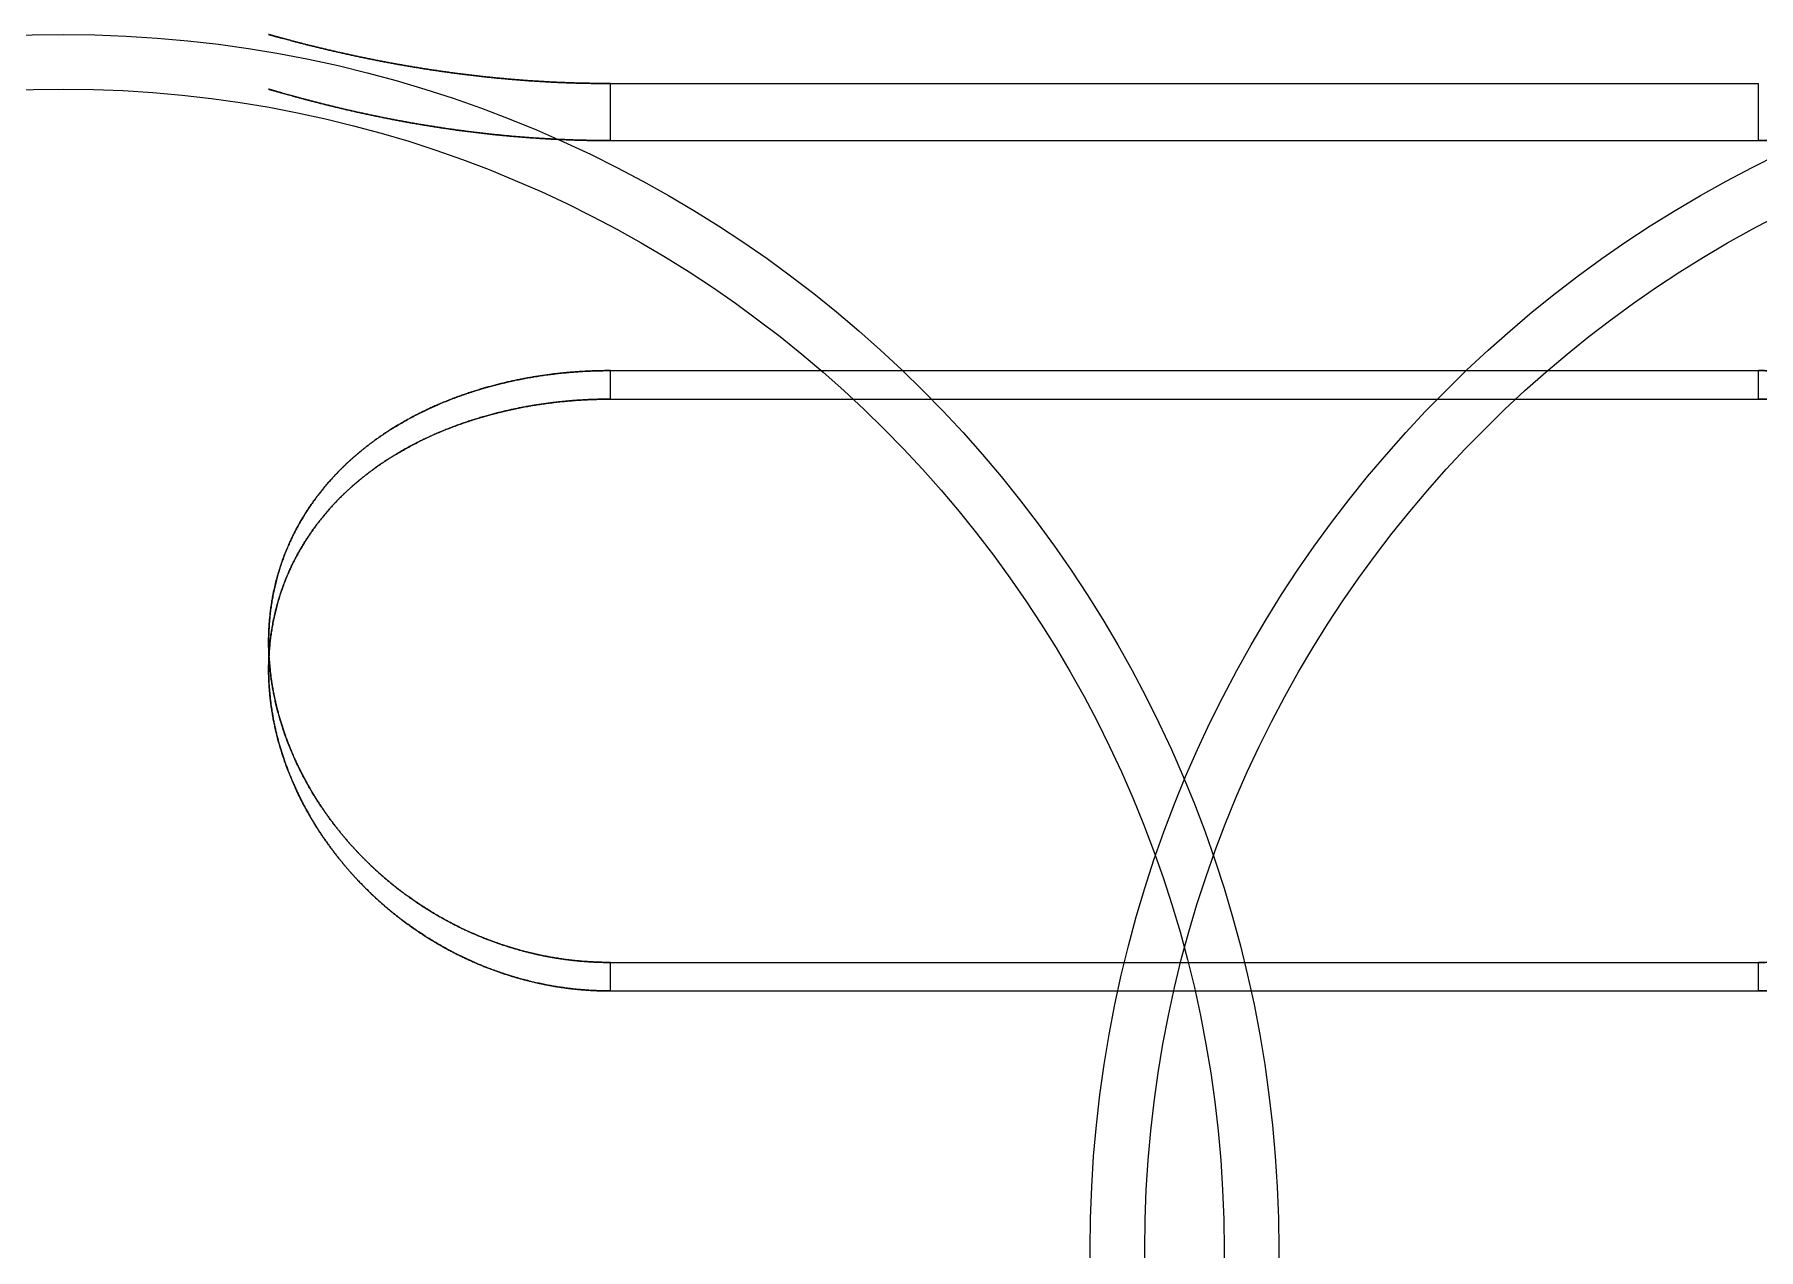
# Model space of a CAD drawing. Header units: millimetres. Extents: x -123 to 47, y -44 to 44.
# Drawn here: x -80.1 to -17, y 0 to 44.5 of the extents above; entities that cross this region are included whole.
import ezdxf

# ---------------------------------------------------------------- set-up
doc = ezdxf.new("R2010")
doc.units = ezdxf.units.MM

msp = doc.modelspace()

# ---------------------------------------------------------------- linework, layer by layer
for p, q in [((-59, 42.656, -12.5), (-17, 42.656, -12.5)), ((-59, 42.656, 12.5), (-17, 42.656, 12.5)), ((-59, 40.568, -12.5), (-59, 42.656, -12.5)), ((-59, 40.568, 12.5), (-59, 42.656, 12.5)), ((-59, 42.656, -12.5), (-17, 42.656, -12.5)), ((-59, 40.568, -12.5), (-59, 42.656, -12.5)), ((-59, 40.568, 12.5), (-59, 42.656, 12.5)), ((-59, 42.656, 12.5), (-17, 42.656, 12.5)), ((-17, 40.568, -12.5), (-17, 42.656, -12.5)), ((-17, 40.568, 12.5), (-17, 42.656, 12.5)), ((-17, 40.568, 12.5), (-17, 42.656, 12.5)), ((-17, 40.568, -12.5), (-17, 42.656, -12.5)), ((-59, 40.568, -12.5), (-17, 40.568, -12.5)), ((-59, 40.568, 12.5), (-17, 40.568, 12.5)), ((-59, 40.568, 12.5), (-17, 40.568, 12.5)), ((-59, 40.568, -12.5), (-17, 40.568, -12.5)), ((-59, 32.153, 30.691), (-17, 32.153, 30.691)), ((-59, 32.153, -30.691), (-17, 32.153, -30.691)), ((-59, 31.109, 28.883), (-59, 32.153, 30.691)), ((-59, 32.153, 30.691), (-17, 32.153, 30.691)), ((-59, 31.109, 28.883), (-59, 32.153, 30.691)), ((-59, 31.109, -28.883), (-59, 32.153, -30.691)), ((-59, 31.109, -28.883), (-59, 32.153, -30.691)), ((-59, 32.153, -30.691), (-17, 32.153, -30.691)), ((-17, 31.109, 28.883), (-17, 32.153, 30.691)), ((-17, 31.109, 28.883), (-17, 32.153, 30.691)), ((-17, 31.109, -28.883), (-17, 32.153, -30.691)), ((-17, 31.109, -28.883), (-17, 32.153, -30.691)), ((-59, 31.109, 28.883), (-17, 31.109, 28.883)), ((-59, 31.109, -28.883), (-17, 31.109, -28.883)), ((-59, 31.109, 28.883), (-17, 31.109, 28.883)), ((-59, 31.109, -28.883), (-17, 31.109, -28.883)), ((-59, 10.503, 43.191), (-17, 10.503, 43.191)), ((-59, 10.503, -43.191), (-17, 10.503, -43.191)), ((-59, 9.459, 41.383), (-59, 10.503, 43.191)), ((-59, 9.459, 41.383), (-59, 10.503, 43.191)), ((-59, 10.503, 43.191), (-17, 10.503, 43.191)), ((-59, 9.459, -41.383), (-59, 10.503, -43.191)), ((-59, 10.503, -43.191), (-17, 10.503, -43.191)), ((-59, 9.459, -41.383), (-59, 10.503, -43.191)), ((-17, 9.459, 41.383), (-17, 10.503, 43.191)), ((-17, 9.459, 41.383), (-17, 10.503, 43.191)), ((-17, 9.459, -41.383), (-17, 10.503, -43.191)), ((-17, 9.459, -41.383), (-17, 10.503, -43.191)), ((-59, 9.459, 41.383), (-17, 9.459, 41.383)), ((-59, 9.459, -41.383), (-17, 9.459, -41.383)), ((-59, 9.459, 41.383), (-17, 9.459, 41.383)), ((-59, 9.459, -41.383), (-17, 9.459, -41.383))]:
    msp.add_line(p, q)
for centre, radius in [((-79, 0), 44.45), ((-79, 0), 44.45), ((3, 0), 44.45), ((3, 0), 44.45), ((-79, 0), 42.45), ((-79, 0), 42.45), ((3, 0), 42.45), ((3, 0), 42.45)]:
    msp.add_circle(centre, radius)
for points, knots in [([(-59, 42.656, -12.5), (-59.943, 42.656, -12.5), (-60.885, 42.68, -12.419), (-61.823, 42.728, -12.256), (-62.751, 42.798, -12.012), (-63.665, 42.89, -11.685), (-64.559, 43.002, -11.272), (-65.426, 43.13, -10.77), (-66.993, 43.393, -9.653), (-67.703, 43.526, -9.055), (-68.381, 43.665, -8.38), (-69.018, 43.807, -7.627), (-69.602, 43.947, -6.793), (-70.122, 44.079, -5.878), (-70.562, 44.194, -4.883), (-71.19, 44.363, -2.92), (-71.408, 44.423, -1.978), (-71.544, 44.462, -0.998), (-71.591, 44.476, 0), (-71.544, 44.462, 0.998), (-71.408, 44.423, 1.978), (-71.19, 44.363, 2.92), (-70.562, 44.194, 4.883), (-70.122, 44.079, 5.878), (-69.602, 43.947, 6.793), (-69.018, 43.807, 7.627), (-68.381, 43.665, 8.38), (-67.703, 43.526, 9.055), (-66.993, 43.393, 9.653), (-65.426, 43.13, 10.77), (-64.559, 43.002, 11.272), (-63.665, 42.89, 11.685), (-62.751, 42.798, 12.012), (-61.823, 42.728, 12.256), (-60.885, 42.68, 12.419), (-59.943, 42.656, 12.5), (-59, 42.656, 12.5)], [0, 0, 0, 0, 0, 0, 0, 0, 0, 0.222151, 0.222151, 0.222151, 0.222151, 0.222151, 0.222151, 0.222151, 0.418548, 0.418548, 0.418548, 0.418548, 0.418548, 0.418548, 0.418548, 0.581474, 0.581474, 0.581474, 0.581474, 0.581474, 0.581474, 0.581474, 0.777861, 0.777861, 0.777861, 0.777861, 0.777861, 0.777861, 0.777861, 1, 1, 1, 1, 1, 1, 1, 1, 1]), ([(-59, 42.656, -12.5), (-59.943, 42.656, -12.5), (-60.885, 42.68, -12.419), (-61.823, 42.728, -12.256), (-62.751, 42.798, -12.012), (-63.665, 42.89, -11.685), (-64.559, 43.002, -11.272), (-65.426, 43.13, -10.77), (-66.993, 43.393, -9.653), (-67.703, 43.526, -9.055), (-68.381, 43.665, -8.38), (-69.018, 43.807, -7.627), (-69.602, 43.947, -6.793), (-70.122, 44.079, -5.878), (-70.562, 44.194, -4.883), (-71.19, 44.363, -2.92), (-71.408, 44.423, -1.978), (-71.544, 44.462, -0.998), (-71.591, 44.476, 0), (-71.544, 44.462, 0.998), (-71.408, 44.423, 1.978), (-71.19, 44.363, 2.92), (-70.562, 44.194, 4.883), (-70.122, 44.079, 5.878), (-69.602, 43.947, 6.793), (-69.018, 43.807, 7.627), (-68.381, 43.665, 8.38), (-67.703, 43.526, 9.055), (-66.993, 43.393, 9.653), (-65.426, 43.13, 10.77), (-64.559, 43.002, 11.272), (-63.665, 42.89, 11.685), (-62.751, 42.798, 12.012), (-61.823, 42.728, 12.256), (-60.885, 42.68, 12.419), (-59.943, 42.656, 12.5), (-59, 42.656, 12.5)], [0, 0, 0, 0, 0, 0, 0, 0, 0, 0.222151, 0.222151, 0.222151, 0.222151, 0.222151, 0.222151, 0.222151, 0.418548, 0.418548, 0.418548, 0.418548, 0.418548, 0.418548, 0.418548, 0.581474, 0.581474, 0.581474, 0.581474, 0.581474, 0.581474, 0.581474, 0.777861, 0.777861, 0.777861, 0.777861, 0.777861, 0.777861, 0.777861, 1, 1, 1, 1, 1, 1, 1, 1, 1]), ([(-59, 40.568, -12.5), (-59.975, 40.568, -12.5), (-60.95, 40.595, -12.413), (-61.919, 40.648, -12.239), (-62.877, 40.728, -11.978), (-63.82, 40.831, -11.628), (-64.74, 40.956, -11.186), (-65.631, 41.098, -10.649), (-67.181, 41.379, -9.491), (-67.857, 41.514, -8.899), (-68.501, 41.656, -8.236), (-69.105, 41.799, -7.5), (-69.661, 41.939, -6.689), (-70.155, 42.07, -5.803), (-70.575, 42.186, -4.842), (-71.19, 42.359, -2.921), (-71.408, 42.422, -1.978), (-71.544, 42.463, -0.999), (-71.591, 42.477, 0), (-71.544, 42.463, 0.999), (-71.408, 42.422, 1.978), (-71.19, 42.359, 2.921), (-70.562, 42.182, 4.883), (-70.121, 42.061, 5.879), (-69.601, 41.923, 6.794), (-69.017, 41.777, 7.627), (-68.381, 41.628, 8.381), (-67.703, 41.481, 9.055), (-66.993, 41.341, 9.653), (-65.427, 41.066, 10.77), (-64.56, 40.931, 11.271), (-63.666, 40.814, 11.684), (-62.752, 40.717, 12.012), (-61.824, 40.643, 12.256), (-60.886, 40.593, 12.419), (-59.944, 40.568, 12.5), (-59, 40.568, 12.5)], [0, 0, 0, 0, 0, 0, 0, 0, 0, 0.229524, 0.229524, 0.229524, 0.229524, 0.229524, 0.229524, 0.229524, 0.418519, 0.418519, 0.418519, 0.418519, 0.418519, 0.418519, 0.418519, 0.581391, 0.581391, 0.581391, 0.581391, 0.581391, 0.581391, 0.581391, 0.777906, 0.777906, 0.777906, 0.777906, 0.777906, 0.777906, 0.777906, 1, 1, 1, 1, 1, 1, 1, 1, 1]), ([(-59, 40.568, -12.5), (-59.975, 40.568, -12.5), (-60.95, 40.595, -12.413), (-61.919, 40.648, -12.239), (-62.877, 40.728, -11.978), (-63.82, 40.831, -11.628), (-64.74, 40.956, -11.186), (-65.631, 41.098, -10.649), (-67.181, 41.379, -9.491), (-67.857, 41.514, -8.899), (-68.501, 41.656, -8.236), (-69.105, 41.799, -7.5), (-69.661, 41.939, -6.689), (-70.155, 42.07, -5.803), (-70.575, 42.186, -4.842), (-71.19, 42.359, -2.921), (-71.408, 42.422, -1.978), (-71.544, 42.463, -0.999), (-71.591, 42.477, 0), (-71.544, 42.463, 0.999), (-71.408, 42.422, 1.978), (-71.19, 42.359, 2.921), (-70.562, 42.182, 4.883), (-70.121, 42.061, 5.879), (-69.601, 41.923, 6.794), (-69.017, 41.777, 7.627), (-68.381, 41.628, 8.381), (-67.703, 41.481, 9.055), (-66.993, 41.341, 9.653), (-65.427, 41.066, 10.77), (-64.56, 40.931, 11.271), (-63.666, 40.814, 11.684), (-62.752, 40.717, 12.012), (-61.824, 40.643, 12.256), (-60.886, 40.593, 12.419), (-59.944, 40.568, 12.5), (-59, 40.568, 12.5)], [0, 0, 0, 0, 0, 0, 0, 0, 0, 0.229524, 0.229524, 0.229524, 0.229524, 0.229524, 0.229524, 0.229524, 0.418519, 0.418519, 0.418519, 0.418519, 0.418519, 0.418519, 0.418519, 0.581391, 0.581391, 0.581391, 0.581391, 0.581391, 0.581391, 0.581391, 0.777906, 0.777906, 0.777906, 0.777906, 0.777906, 0.777906, 0.777906, 1, 1, 1, 1, 1, 1, 1, 1, 1]), ([(-17, 40.568, 12.5), (-16.025, 40.568, 12.5), (-15.05, 40.595, 12.413), (-14.081, 40.648, 12.239), (-13.123, 40.728, 11.978), (-12.18, 40.831, 11.628), (-11.26, 40.956, 11.186), (-10.369, 41.098, 10.649), (-8.819, 41.379, 9.491), (-8.143, 41.514, 8.899), (-7.499, 41.656, 8.236), (-6.895, 41.799, 7.5), (-6.339, 41.939, 6.689), (-5.845, 42.07, 5.803), (-5.425, 42.186, 4.842), (-4.81, 42.359, 2.921), (-4.592, 42.422, 1.978), (-4.456, 42.463, 0.999), (-4.409, 42.477, 0), (-4.456, 42.463, -0.999), (-4.592, 42.422, -1.978), (-4.81, 42.359, -2.921), (-5.438, 42.182, -4.883), (-5.879, 42.061, -5.879), (-6.399, 41.923, -6.794), (-6.983, 41.777, -7.627), (-7.619, 41.628, -8.381), (-8.297, 41.481, -9.055), (-9.007, 41.341, -9.653), (-10.573, 41.066, -10.77), (-11.44, 40.931, -11.271), (-12.334, 40.814, -11.684), (-13.248, 40.717, -12.012), (-14.176, 40.643, -12.256), (-15.114, 40.593, -12.419), (-16.056, 40.568, -12.5), (-17, 40.568, -12.5)], [0, 0, 0, 0, 0, 0, 0, 0, 0, 0.229518, 0.229518, 0.229518, 0.229518, 0.229518, 0.229518, 0.229518, 0.418508, 0.418508, 0.418508, 0.418508, 0.418508, 0.418508, 0.418508, 0.581382, 0.581382, 0.581382, 0.581382, 0.581382, 0.581382, 0.581382, 0.777901, 0.777901, 0.777901, 0.777901, 0.777901, 0.777901, 0.777901, 1, 1, 1, 1, 1, 1, 1, 1, 1]), ([(-17, 40.568, 12.5), (-16.025, 40.568, 12.5), (-15.05, 40.595, 12.413), (-14.081, 40.648, 12.239), (-13.123, 40.728, 11.978), (-12.18, 40.831, 11.628), (-11.26, 40.956, 11.186), (-10.369, 41.098, 10.649), (-8.819, 41.379, 9.491), (-8.143, 41.514, 8.899), (-7.499, 41.656, 8.236), (-6.895, 41.799, 7.5), (-6.339, 41.939, 6.689), (-5.845, 42.07, 5.803), (-5.425, 42.186, 4.842), (-4.81, 42.359, 2.921), (-4.592, 42.422, 1.978), (-4.456, 42.463, 0.999), (-4.409, 42.477, 0), (-4.456, 42.463, -0.999), (-4.592, 42.422, -1.978), (-4.81, 42.359, -2.921), (-5.438, 42.182, -4.883), (-5.879, 42.061, -5.879), (-6.399, 41.923, -6.794), (-6.983, 41.777, -7.627), (-7.619, 41.628, -8.381), (-8.297, 41.481, -9.055), (-9.007, 41.341, -9.653), (-10.573, 41.066, -10.77), (-11.44, 40.931, -11.271), (-12.334, 40.814, -11.684), (-13.248, 40.717, -12.012), (-14.176, 40.643, -12.256), (-15.114, 40.593, -12.419), (-16.056, 40.568, -12.5), (-17, 40.568, -12.5)], [0, 0, 0, 0, 0, 0, 0, 0, 0, 0.229518, 0.229518, 0.229518, 0.229518, 0.229518, 0.229518, 0.229518, 0.418508, 0.418508, 0.418508, 0.418508, 0.418508, 0.418508, 0.418508, 0.581382, 0.581382, 0.581382, 0.581382, 0.581382, 0.581382, 0.581382, 0.777901, 0.777901, 0.777901, 0.777901, 0.777901, 0.777901, 0.777901, 1, 1, 1, 1, 1, 1, 1, 1, 1]), ([(-59, 32.153, 30.691), (-59.781, 32.153, 30.691), (-60.562, 32.113, 30.733), (-61.34, 32.033, 30.817), (-62.113, 31.912, 30.943), (-62.877, 31.75, 31.111), (-63.631, 31.545, 31.32), (-64.37, 31.295, 31.569), (-65.788, 30.71, 32.138), (-66.468, 30.378, 32.455), (-67.128, 29.999, 32.81), (-67.763, 29.57, 33.2), (-68.366, 29.088, 33.625), (-68.933, 28.55, 34.084), (-69.453, 27.951, 34.572), (-70.274, 26.778, 35.484), (-70.601, 26.225, 35.901), (-70.887, 25.633, 36.331), (-71.126, 25.004, 36.769), (-71.311, 24.344, 37.21), (-71.436, 23.656, 37.648), (-71.5, 22.948, 38.078), (-71.5, 21.141, 39.121), (-71.357, 20.06, 39.698), (-71.081, 19.002, 40.22), (-70.687, 17.983, 40.683), (-70.192, 17.022, 41.087), (-69.615, 16.132, 41.435), (-68.98, 15.326, 41.731), (-67.347, 13.573, 42.341), (-66.28, 12.687, 42.617), (-65.143, 11.954, 42.824), (-63.959, 11.372, 42.977), (-62.742, 10.938, 43.086), (-61.504, 10.648, 43.156), (-60.254, 10.503, 43.191), (-59, 10.503, 43.191)], [0, 0, 0, 0, 0, 0, 0, 0, 0, 0.182834, 0.182834, 0.182834, 0.182834, 0.182834, 0.182834, 0.182834, 0.360106, 0.360106, 0.360106, 0.360106, 0.360106, 0.360106, 0.360106, 0.496955, 0.496955, 0.496955, 0.496955, 0.496955, 0.496955, 0.496955, 0.702212, 0.702212, 0.702212, 0.702212, 0.702212, 0.702212, 0.702212, 1, 1, 1, 1, 1, 1, 1, 1, 1]), ([(-59, 10.503, -43.191), (-59.943, 10.503, -43.191), (-60.885, 10.585, -43.171), (-61.823, 10.75, -43.131), (-62.751, 10.996, -43.07), (-63.665, 11.326, -42.987), (-64.559, 11.739, -42.877), (-65.426, 12.237, -42.737), (-66.97, 13.321, -42.41), (-67.659, 13.885, -42.233), (-68.318, 14.515, -42.025), (-68.938, 15.209, -41.783), (-69.511, 15.968, -41.502), (-70.024, 16.79, -41.176), (-70.465, 17.671, -40.8), (-71.066, 19.26, -40.067), (-71.264, 19.925, -39.746), (-71.41, 20.595, -39.407), (-71.504, 21.265, -39.05), (-71.545, 21.931, -38.679), (-71.533, 22.591, -38.294), (-71.468, 23.239, -37.898), (-71.158, 24.914, -36.833), (-70.833, 25.876, -36.173), (-70.395, 26.757, -35.528), (-69.862, 27.554, -34.91), (-69.253, 28.268, -34.326), (-68.584, 28.9, -33.787), (-67.871, 29.455, -33.296), (-66.227, 30.52, -32.326), (-65.27, 31.003, -31.864), (-64.272, 31.395, -31.475), (-63.245, 31.701, -31.163), (-62.198, 31.928, -30.927), (-61.138, 32.078, -30.77), (-60.07, 32.153, -30.691), (-59, 32.153, -30.691)], [0, 0, 0, 0, 0, 0, 0, 0, 0, 0.215412, 0.215412, 0.215412, 0.215412, 0.215412, 0.215412, 0.215412, 0.400034, 0.400034, 0.400034, 0.400034, 0.400034, 0.400034, 0.400034, 0.529647, 0.529647, 0.529647, 0.529647, 0.529647, 0.529647, 0.529647, 0.742057, 0.742057, 0.742057, 0.742057, 0.742057, 0.742057, 0.742057, 1, 1, 1, 1, 1, 1, 1, 1, 1]), ([(-59, 32.153, 30.691), (-59.781, 32.153, 30.691), (-60.562, 32.113, 30.733), (-61.34, 32.033, 30.817), (-62.113, 31.912, 30.943), (-62.877, 31.75, 31.111), (-63.631, 31.545, 31.32), (-64.37, 31.295, 31.569), (-65.788, 30.71, 32.138), (-66.468, 30.378, 32.455), (-67.128, 29.999, 32.81), (-67.763, 29.57, 33.2), (-68.366, 29.088, 33.625), (-68.933, 28.55, 34.084), (-69.453, 27.951, 34.572), (-70.274, 26.778, 35.484), (-70.601, 26.225, 35.901), (-70.887, 25.633, 36.331), (-71.126, 25.004, 36.769), (-71.311, 24.344, 37.21), (-71.436, 23.656, 37.648), (-71.5, 22.948, 38.078), (-71.5, 21.141, 39.121), (-71.357, 20.06, 39.698), (-71.081, 19.002, 40.22), (-70.687, 17.983, 40.683), (-70.192, 17.022, 41.087), (-69.615, 16.132, 41.435), (-68.98, 15.326, 41.731), (-67.347, 13.573, 42.341), (-66.28, 12.687, 42.617), (-65.143, 11.954, 42.824), (-63.959, 11.372, 42.977), (-62.742, 10.938, 43.086), (-61.504, 10.648, 43.156), (-60.254, 10.503, 43.191), (-59, 10.503, 43.191)], [0, 0, 0, 0, 0, 0, 0, 0, 0, 0.182834, 0.182834, 0.182834, 0.182834, 0.182834, 0.182834, 0.182834, 0.360106, 0.360106, 0.360106, 0.360106, 0.360106, 0.360106, 0.360106, 0.496955, 0.496955, 0.496955, 0.496955, 0.496955, 0.496955, 0.496955, 0.702212, 0.702212, 0.702212, 0.702212, 0.702212, 0.702212, 0.702212, 1, 1, 1, 1, 1, 1, 1, 1, 1]), ([(-59, 10.503, -43.191), (-59.943, 10.503, -43.191), (-60.885, 10.585, -43.171), (-61.823, 10.75, -43.131), (-62.751, 10.996, -43.07), (-63.665, 11.326, -42.987), (-64.559, 11.739, -42.877), (-65.426, 12.237, -42.737), (-66.97, 13.321, -42.41), (-67.659, 13.885, -42.233), (-68.318, 14.515, -42.025), (-68.938, 15.209, -41.783), (-69.511, 15.968, -41.502), (-70.024, 16.79, -41.176), (-70.465, 17.671, -40.8), (-71.066, 19.26, -40.067), (-71.264, 19.925, -39.746), (-71.41, 20.595, -39.407), (-71.504, 21.265, -39.05), (-71.545, 21.931, -38.679), (-71.533, 22.591, -38.294), (-71.468, 23.239, -37.898), (-71.158, 24.914, -36.833), (-70.833, 25.876, -36.173), (-70.395, 26.757, -35.528), (-69.862, 27.554, -34.91), (-69.253, 28.268, -34.326), (-68.584, 28.9, -33.787), (-67.871, 29.455, -33.296), (-66.227, 30.52, -32.326), (-65.27, 31.003, -31.864), (-64.272, 31.395, -31.475), (-63.245, 31.701, -31.163), (-62.198, 31.928, -30.927), (-61.138, 32.078, -30.77), (-60.07, 32.153, -30.691), (-59, 32.153, -30.691)], [0, 0, 0, 0, 0, 0, 0, 0, 0, 0.215412, 0.215412, 0.215412, 0.215412, 0.215412, 0.215412, 0.215412, 0.400034, 0.400034, 0.400034, 0.400034, 0.400034, 0.400034, 0.400034, 0.529647, 0.529647, 0.529647, 0.529647, 0.529647, 0.529647, 0.529647, 0.742057, 0.742057, 0.742057, 0.742057, 0.742057, 0.742057, 0.742057, 1, 1, 1, 1, 1, 1, 1, 1, 1]), ([(-17, 10.503, 43.191), (-16.057, 10.503, 43.191), (-15.115, 10.585, 43.171), (-14.177, 10.75, 43.131), (-13.249, 10.996, 43.07), (-12.335, 11.326, 42.987), (-11.441, 11.739, 42.877), (-10.574, 12.237, 42.737), (-9.03, 13.321, 42.41), (-8.341, 13.885, 42.233), (-7.682, 14.515, 42.025), (-7.062, 15.209, 41.783), (-6.489, 15.968, 41.502), (-5.976, 16.79, 41.176), (-5.535, 17.671, 40.8), (-4.934, 19.26, 40.067), (-4.736, 19.925, 39.746), (-4.59, 20.595, 39.407), (-4.496, 21.265, 39.05), (-4.455, 21.931, 38.679), (-4.467, 22.591, 38.294), (-4.532, 23.239, 37.898), (-4.842, 24.914, 36.833), (-5.167, 25.876, 36.173), (-5.605, 26.757, 35.528), (-6.138, 27.554, 34.91), (-6.747, 28.268, 34.326), (-7.416, 28.9, 33.787), (-8.129, 29.455, 33.296), (-9.773, 30.52, 32.326), (-10.73, 31.003, 31.864), (-11.728, 31.395, 31.475), (-12.755, 31.701, 31.163), (-13.802, 31.928, 30.927), (-14.862, 32.078, 30.77), (-15.93, 32.153, 30.691), (-17, 32.153, 30.691)], [0, 0, 0, 0, 0, 0, 0, 0, 0, 0.215412, 0.215412, 0.215412, 0.215412, 0.215412, 0.215412, 0.215412, 0.400034, 0.400034, 0.400034, 0.400034, 0.400034, 0.400034, 0.400034, 0.529647, 0.529647, 0.529647, 0.529647, 0.529647, 0.529647, 0.529647, 0.742057, 0.742057, 0.742057, 0.742057, 0.742057, 0.742057, 0.742057, 1, 1, 1, 1, 1, 1, 1, 1, 1]), ([(-17, 32.153, -30.691), (-16.219, 32.153, -30.691), (-15.438, 32.113, -30.733), (-14.66, 32.033, -30.817), (-13.887, 31.912, -30.943), (-13.123, 31.75, -31.111), (-12.369, 31.545, -31.32), (-11.63, 31.295, -31.569), (-10.212, 30.71, -32.138), (-9.532, 30.378, -32.455), (-8.872, 29.999, -32.81), (-8.237, 29.57, -33.2), (-7.634, 29.088, -33.625), (-7.067, 28.55, -34.084), (-6.547, 27.951, -34.572), (-5.726, 26.778, -35.484), (-5.399, 26.225, -35.901), (-5.113, 25.633, -36.331), (-4.874, 25.004, -36.769), (-4.689, 24.344, -37.21), (-4.564, 23.656, -37.648), (-4.5, 22.948, -38.078), (-4.5, 21.141, -39.121), (-4.643, 20.06, -39.698), (-4.919, 19.002, -40.22), (-5.313, 17.983, -40.683), (-5.808, 17.022, -41.087), (-6.385, 16.132, -41.435), (-7.02, 15.326, -41.731), (-8.653, 13.573, -42.341), (-9.72, 12.687, -42.617), (-10.857, 11.954, -42.824), (-12.041, 11.372, -42.977), (-13.258, 10.938, -43.086), (-14.496, 10.648, -43.156), (-15.746, 10.503, -43.191), (-17, 10.503, -43.191)], [0, 0, 0, 0, 0, 0, 0, 0, 0, 0.182834, 0.182834, 0.182834, 0.182834, 0.182834, 0.182834, 0.182834, 0.360106, 0.360106, 0.360106, 0.360106, 0.360106, 0.360106, 0.360106, 0.496955, 0.496955, 0.496955, 0.496955, 0.496955, 0.496955, 0.496955, 0.702212, 0.702212, 0.702212, 0.702212, 0.702212, 0.702212, 0.702212, 1, 1, 1, 1, 1, 1, 1, 1, 1]), ([(-17, 10.503, 43.191), (-16.057, 10.503, 43.191), (-15.115, 10.585, 43.171), (-14.177, 10.75, 43.131), (-13.249, 10.996, 43.07), (-12.335, 11.326, 42.987), (-11.441, 11.739, 42.877), (-10.574, 12.237, 42.737), (-9.03, 13.321, 42.41), (-8.341, 13.885, 42.233), (-7.682, 14.515, 42.025), (-7.062, 15.209, 41.783), (-6.489, 15.968, 41.502), (-5.976, 16.79, 41.176), (-5.535, 17.671, 40.8), (-4.934, 19.26, 40.067), (-4.736, 19.925, 39.746), (-4.59, 20.595, 39.407), (-4.496, 21.265, 39.05), (-4.455, 21.931, 38.679), (-4.467, 22.591, 38.294), (-4.532, 23.239, 37.898), (-4.842, 24.914, 36.833), (-5.167, 25.876, 36.173), (-5.605, 26.757, 35.528), (-6.138, 27.554, 34.91), (-6.747, 28.268, 34.326), (-7.416, 28.9, 33.787), (-8.129, 29.455, 33.296), (-9.773, 30.52, 32.326), (-10.73, 31.003, 31.864), (-11.728, 31.395, 31.475), (-12.755, 31.701, 31.163), (-13.802, 31.928, 30.927), (-14.862, 32.078, 30.77), (-15.93, 32.153, 30.691), (-17, 32.153, 30.691)], [0, 0, 0, 0, 0, 0, 0, 0, 0, 0.215412, 0.215412, 0.215412, 0.215412, 0.215412, 0.215412, 0.215412, 0.400034, 0.400034, 0.400034, 0.400034, 0.400034, 0.400034, 0.400034, 0.529647, 0.529647, 0.529647, 0.529647, 0.529647, 0.529647, 0.529647, 0.742057, 0.742057, 0.742057, 0.742057, 0.742057, 0.742057, 0.742057, 1, 1, 1, 1, 1, 1, 1, 1, 1]), ([(-17, 32.153, -30.691), (-16.219, 32.153, -30.691), (-15.438, 32.113, -30.733), (-14.66, 32.033, -30.817), (-13.887, 31.912, -30.943), (-13.123, 31.75, -31.111), (-12.369, 31.545, -31.32), (-11.63, 31.295, -31.569), (-10.212, 30.71, -32.138), (-9.532, 30.378, -32.455), (-8.872, 29.999, -32.81), (-8.237, 29.57, -33.2), (-7.634, 29.088, -33.625), (-7.067, 28.55, -34.084), (-6.547, 27.951, -34.572), (-5.726, 26.778, -35.484), (-5.399, 26.225, -35.901), (-5.113, 25.633, -36.331), (-4.874, 25.004, -36.769), (-4.689, 24.344, -37.21), (-4.564, 23.656, -37.648), (-4.5, 22.948, -38.078), (-4.5, 21.141, -39.121), (-4.643, 20.06, -39.698), (-4.919, 19.002, -40.22), (-5.313, 17.983, -40.683), (-5.808, 17.022, -41.087), (-6.385, 16.132, -41.435), (-7.02, 15.326, -41.731), (-8.653, 13.573, -42.341), (-9.72, 12.687, -42.617), (-10.857, 11.954, -42.824), (-12.041, 11.372, -42.977), (-13.258, 10.938, -43.086), (-14.496, 10.648, -43.156), (-15.746, 10.503, -43.191), (-17, 10.503, -43.191)], [0, 0, 0, 0, 0, 0, 0, 0, 0, 0.182834, 0.182834, 0.182834, 0.182834, 0.182834, 0.182834, 0.182834, 0.360106, 0.360106, 0.360106, 0.360106, 0.360106, 0.360106, 0.360106, 0.496955, 0.496955, 0.496955, 0.496955, 0.496955, 0.496955, 0.496955, 0.702212, 0.702212, 0.702212, 0.702212, 0.702212, 0.702212, 0.702212, 1, 1, 1, 1, 1, 1, 1, 1, 1]), ([(-59, 31.109, 28.883), (-59.781, 31.109, 28.883), (-60.563, 31.07, 28.926), (-61.341, 30.99, 29.011), (-62.114, 30.87, 29.139), (-62.878, 30.71, 29.31), (-63.632, 30.507, 29.522), (-64.37, 30.259, 29.775), (-65.788, 29.679, 30.353), (-66.469, 29.35, 30.675), (-67.128, 28.974, 31.035), (-67.763, 28.548, 31.43), (-68.367, 28.069, 31.861), (-68.933, 27.534, 32.324), (-69.453, 26.939, 32.818), (-70.274, 25.771, 33.739), (-70.6, 25.22, 34.158), (-70.887, 24.63, 34.591), (-71.126, 24.003, 35.032), (-71.31, 23.343, 35.475), (-71.436, 22.657, 35.915), (-71.5, 21.948, 36.345), (-71.5, 20.14, 37.389), (-71.356, 19.058, 37.965), (-71.081, 17.997, 38.484), (-70.686, 16.976, 38.942), (-70.191, 16.012, 39.341), (-69.614, 15.119, 39.683), (-68.98, 14.31, 39.972), (-67.348, 12.549, 40.568), (-66.281, 11.659, 40.834), (-65.145, 10.922, 41.033), (-63.961, 10.335, 41.179), (-62.744, 9.897, 41.283), (-61.505, 9.605, 41.349), (-60.254, 9.459, 41.383), (-59, 9.459, 41.383)], [0, 0, 0, 0, 0, 0, 0, 0, 0, 0.182746, 0.182746, 0.182746, 0.182746, 0.182746, 0.182746, 0.182746, 0.360107, 0.360107, 0.360107, 0.360107, 0.360107, 0.360107, 0.360107, 0.496917, 0.496917, 0.496917, 0.496917, 0.496917, 0.496917, 0.496917, 0.702196, 0.702196, 0.702196, 0.702196, 0.702196, 0.702196, 0.702196, 1, 1, 1, 1, 1, 1, 1, 1, 1]), ([(-59, 9.459, -41.383), (-59.944, 9.459, -41.383), (-60.886, 9.542, -41.364), (-61.824, 9.707, -41.326), (-62.752, 9.956, -41.268), (-63.666, 10.288, -41.188), (-64.56, 10.705, -41.083), (-65.427, 11.206, -40.949), (-66.97, 12.295, -40.634), (-67.659, 12.863, -40.462), (-68.318, 13.495, -40.26), (-68.938, 14.193, -40.024), (-69.51, 14.955, -39.748), (-70.024, 15.78, -39.427), (-70.465, 16.663, -39.056), (-71.066, 18.258, -38.33), (-71.264, 18.924, -38.011), (-71.41, 19.594, -37.674), (-71.504, 20.265, -37.318), (-71.545, 20.932, -36.947), (-71.533, 21.591, -36.563), (-71.468, 22.239, -36.166), (-71.158, 23.912, -35.096), (-70.832, 24.873, -34.433), (-70.394, 25.751, -33.783), (-69.861, 26.545, -33.159), (-69.253, 27.255, -32.569), (-68.584, 27.883, -32.024), (-67.871, 28.434, -31.527), (-66.228, 29.49, -30.544), (-65.271, 29.97, -30.075), (-64.274, 30.358, -29.681), (-63.247, 30.662, -29.363), (-62.2, 30.886, -29.123), (-61.139, 31.035, -28.963), (-60.07, 31.109, -28.883), (-59, 31.109, -28.883)], [0, 0, 0, 0, 0, 0, 0, 0, 0, 0.215269, 0.215269, 0.215269, 0.215269, 0.215269, 0.215269, 0.215269, 0.399929, 0.399929, 0.399929, 0.399929, 0.399929, 0.399929, 0.399929, 0.529505, 0.529505, 0.529505, 0.529505, 0.529505, 0.529505, 0.529505, 0.742047, 0.742047, 0.742047, 0.742047, 0.742047, 0.742047, 0.742047, 1, 1, 1, 1, 1, 1, 1, 1, 1]), ([(-59, 31.109, 28.883), (-59.781, 31.109, 28.883), (-60.563, 31.07, 28.926), (-61.341, 30.99, 29.011), (-62.114, 30.87, 29.139), (-62.878, 30.71, 29.31), (-63.632, 30.507, 29.522), (-64.37, 30.259, 29.775), (-65.788, 29.679, 30.353), (-66.469, 29.35, 30.675), (-67.128, 28.974, 31.035), (-67.763, 28.548, 31.43), (-68.367, 28.069, 31.861), (-68.933, 27.534, 32.324), (-69.453, 26.939, 32.818), (-70.274, 25.771, 33.739), (-70.6, 25.22, 34.158), (-70.887, 24.63, 34.591), (-71.126, 24.003, 35.032), (-71.31, 23.343, 35.475), (-71.436, 22.657, 35.915), (-71.5, 21.948, 36.345), (-71.5, 20.14, 37.389), (-71.356, 19.058, 37.965), (-71.081, 17.997, 38.484), (-70.686, 16.976, 38.942), (-70.191, 16.012, 39.341), (-69.614, 15.119, 39.683), (-68.98, 14.31, 39.972), (-67.348, 12.549, 40.568), (-66.281, 11.659, 40.834), (-65.145, 10.922, 41.033), (-63.961, 10.335, 41.179), (-62.744, 9.897, 41.283), (-61.505, 9.605, 41.349), (-60.254, 9.459, 41.383), (-59, 9.459, 41.383)], [0, 0, 0, 0, 0, 0, 0, 0, 0, 0.182746, 0.182746, 0.182746, 0.182746, 0.182746, 0.182746, 0.182746, 0.360107, 0.360107, 0.360107, 0.360107, 0.360107, 0.360107, 0.360107, 0.496917, 0.496917, 0.496917, 0.496917, 0.496917, 0.496917, 0.496917, 0.702196, 0.702196, 0.702196, 0.702196, 0.702196, 0.702196, 0.702196, 1, 1, 1, 1, 1, 1, 1, 1, 1]), ([(-59, 9.459, -41.383), (-59.944, 9.459, -41.383), (-60.886, 9.542, -41.364), (-61.824, 9.707, -41.326), (-62.752, 9.956, -41.268), (-63.666, 10.288, -41.188), (-64.56, 10.705, -41.083), (-65.427, 11.206, -40.949), (-66.97, 12.295, -40.634), (-67.659, 12.863, -40.462), (-68.318, 13.495, -40.26), (-68.938, 14.193, -40.024), (-69.51, 14.955, -39.748), (-70.024, 15.78, -39.427), (-70.465, 16.663, -39.056), (-71.066, 18.258, -38.33), (-71.264, 18.924, -38.011), (-71.41, 19.594, -37.674), (-71.504, 20.265, -37.318), (-71.545, 20.932, -36.947), (-71.533, 21.591, -36.563), (-71.468, 22.239, -36.166), (-71.158, 23.912, -35.096), (-70.832, 24.873, -34.433), (-70.394, 25.751, -33.783), (-69.861, 26.545, -33.159), (-69.253, 27.255, -32.569), (-68.584, 27.883, -32.024), (-67.871, 28.434, -31.527), (-66.228, 29.49, -30.544), (-65.271, 29.97, -30.075), (-64.274, 30.358, -29.681), (-63.247, 30.662, -29.363), (-62.2, 30.886, -29.123), (-61.139, 31.035, -28.963), (-60.07, 31.109, -28.883), (-59, 31.109, -28.883)], [0, 0, 0, 0, 0, 0, 0, 0, 0, 0.215269, 0.215269, 0.215269, 0.215269, 0.215269, 0.215269, 0.215269, 0.399929, 0.399929, 0.399929, 0.399929, 0.399929, 0.399929, 0.399929, 0.529505, 0.529505, 0.529505, 0.529505, 0.529505, 0.529505, 0.529505, 0.742047, 0.742047, 0.742047, 0.742047, 0.742047, 0.742047, 0.742047, 1, 1, 1, 1, 1, 1, 1, 1, 1]), ([(-17, 9.459, 41.383), (-16.056, 9.459, 41.383), (-15.114, 9.542, 41.364), (-14.176, 9.707, 41.326), (-13.248, 9.956, 41.268), (-12.334, 10.288, 41.188), (-11.44, 10.705, 41.083), (-10.573, 11.206, 40.949), (-9.03, 12.295, 40.634), (-8.341, 12.863, 40.462), (-7.682, 13.495, 40.26), (-7.062, 14.193, 40.024), (-6.49, 14.955, 39.748), (-5.976, 15.78, 39.427), (-5.535, 16.663, 39.056), (-4.934, 18.258, 38.33), (-4.736, 18.924, 38.011), (-4.59, 19.594, 37.674), (-4.496, 20.265, 37.318), (-4.455, 20.932, 36.947), (-4.467, 21.591, 36.563), (-4.532, 22.239, 36.166), (-4.842, 23.912, 35.096), (-5.168, 24.873, 34.433), (-5.606, 25.751, 33.783), (-6.139, 26.545, 33.159), (-6.747, 27.255, 32.569), (-7.416, 27.883, 32.024), (-8.129, 28.434, 31.527), (-9.772, 29.49, 30.544), (-10.729, 29.97, 30.075), (-11.726, 30.358, 29.681), (-12.753, 30.662, 29.363), (-13.8, 30.886, 29.123), (-14.861, 31.035, 28.963), (-15.93, 31.109, 28.883), (-17, 31.109, 28.883)], [0, 0, 0, 0, 0, 0, 0, 0, 0, 0.215269, 0.215269, 0.215269, 0.215269, 0.215269, 0.215269, 0.215269, 0.399929, 0.399929, 0.399929, 0.399929, 0.399929, 0.399929, 0.399929, 0.529505, 0.529505, 0.529505, 0.529505, 0.529505, 0.529505, 0.529505, 0.742047, 0.742047, 0.742047, 0.742047, 0.742047, 0.742047, 0.742047, 1, 1, 1, 1, 1, 1, 1, 1, 1]), ([(-17, 31.109, -28.883), (-16.219, 31.109, -28.883), (-15.437, 31.07, -28.926), (-14.659, 30.99, -29.011), (-13.886, 30.87, -29.139), (-13.122, 30.71, -29.31), (-12.368, 30.507, -29.522), (-11.63, 30.259, -29.775), (-10.212, 29.679, -30.353), (-9.531, 29.35, -30.675), (-8.872, 28.974, -31.035), (-8.237, 28.548, -31.43), (-7.633, 28.069, -31.861), (-7.067, 27.534, -32.324), (-6.547, 26.939, -32.818), (-5.726, 25.771, -33.739), (-5.4, 25.22, -34.158), (-5.113, 24.63, -34.591), (-4.874, 24.003, -35.032), (-4.69, 23.343, -35.475), (-4.564, 22.657, -35.915), (-4.5, 21.948, -36.345), (-4.5, 20.14, -37.389), (-4.644, 19.058, -37.965), (-4.919, 17.997, -38.484), (-5.314, 16.976, -38.942), (-5.809, 16.012, -39.341), (-6.386, 15.119, -39.683), (-7.02, 14.31, -39.972), (-8.652, 12.549, -40.568), (-9.719, 11.659, -40.834), (-10.855, 10.922, -41.033), (-12.039, 10.335, -41.179), (-13.256, 9.897, -41.283), (-14.495, 9.605, -41.349), (-15.746, 9.459, -41.383), (-17, 9.459, -41.383)], [0, 0, 0, 0, 0, 0, 0, 0, 0, 0.182746, 0.182746, 0.182746, 0.182746, 0.182746, 0.182746, 0.182746, 0.360107, 0.360107, 0.360107, 0.360107, 0.360107, 0.360107, 0.360107, 0.496917, 0.496917, 0.496917, 0.496917, 0.496917, 0.496917, 0.496917, 0.702196, 0.702196, 0.702196, 0.702196, 0.702196, 0.702196, 0.702196, 1, 1, 1, 1, 1, 1, 1, 1, 1]), ([(-17, 9.459, 41.383), (-16.056, 9.459, 41.383), (-15.114, 9.542, 41.364), (-14.176, 9.707, 41.326), (-13.248, 9.956, 41.268), (-12.334, 10.288, 41.188), (-11.44, 10.705, 41.083), (-10.573, 11.206, 40.949), (-9.03, 12.295, 40.634), (-8.341, 12.863, 40.462), (-7.682, 13.495, 40.26), (-7.062, 14.193, 40.024), (-6.49, 14.955, 39.748), (-5.976, 15.78, 39.427), (-5.535, 16.663, 39.056), (-4.934, 18.258, 38.33), (-4.736, 18.924, 38.011), (-4.59, 19.594, 37.674), (-4.496, 20.265, 37.318), (-4.455, 20.932, 36.947), (-4.467, 21.591, 36.563), (-4.532, 22.239, 36.166), (-4.842, 23.912, 35.096), (-5.168, 24.873, 34.433), (-5.606, 25.751, 33.783), (-6.139, 26.545, 33.159), (-6.747, 27.255, 32.569), (-7.416, 27.883, 32.024), (-8.129, 28.434, 31.527), (-9.772, 29.49, 30.544), (-10.729, 29.97, 30.075), (-11.726, 30.358, 29.681), (-12.753, 30.662, 29.363), (-13.8, 30.886, 29.123), (-14.861, 31.035, 28.963), (-15.93, 31.109, 28.883), (-17, 31.109, 28.883)], [0, 0, 0, 0, 0, 0, 0, 0, 0, 0.215269, 0.215269, 0.215269, 0.215269, 0.215269, 0.215269, 0.215269, 0.399929, 0.399929, 0.399929, 0.399929, 0.399929, 0.399929, 0.399929, 0.529505, 0.529505, 0.529505, 0.529505, 0.529505, 0.529505, 0.529505, 0.742047, 0.742047, 0.742047, 0.742047, 0.742047, 0.742047, 0.742047, 1, 1, 1, 1, 1, 1, 1, 1, 1]), ([(-17, 31.109, -28.883), (-16.219, 31.109, -28.883), (-15.437, 31.07, -28.926), (-14.659, 30.99, -29.011), (-13.886, 30.87, -29.139), (-13.122, 30.71, -29.31), (-12.368, 30.507, -29.522), (-11.63, 30.259, -29.775), (-10.212, 29.679, -30.353), (-9.531, 29.35, -30.675), (-8.872, 28.974, -31.035), (-8.237, 28.548, -31.43), (-7.633, 28.069, -31.861), (-7.067, 27.534, -32.324), (-6.547, 26.939, -32.818), (-5.726, 25.771, -33.739), (-5.4, 25.22, -34.158), (-5.113, 24.63, -34.591), (-4.874, 24.003, -35.032), (-4.69, 23.343, -35.475), (-4.564, 22.657, -35.915), (-4.5, 21.948, -36.345), (-4.5, 20.14, -37.389), (-4.644, 19.058, -37.965), (-4.919, 17.997, -38.484), (-5.314, 16.976, -38.942), (-5.809, 16.012, -39.341), (-6.386, 15.119, -39.683), (-7.02, 14.31, -39.972), (-8.652, 12.549, -40.568), (-9.719, 11.659, -40.834), (-10.855, 10.922, -41.033), (-12.039, 10.335, -41.179), (-13.256, 9.897, -41.283), (-14.495, 9.605, -41.349), (-15.746, 9.459, -41.383), (-17, 9.459, -41.383)], [0, 0, 0, 0, 0, 0, 0, 0, 0, 0.182746, 0.182746, 0.182746, 0.182746, 0.182746, 0.182746, 0.182746, 0.360107, 0.360107, 0.360107, 0.360107, 0.360107, 0.360107, 0.360107, 0.496917, 0.496917, 0.496917, 0.496917, 0.496917, 0.496917, 0.496917, 0.702196, 0.702196, 0.702196, 0.702196, 0.702196, 0.702196, 0.702196, 1, 1, 1, 1, 1, 1, 1, 1, 1])]:
    msp.add_open_spline(points, degree=8, knots=knots)

doc.saveas('drawing.dxf')
